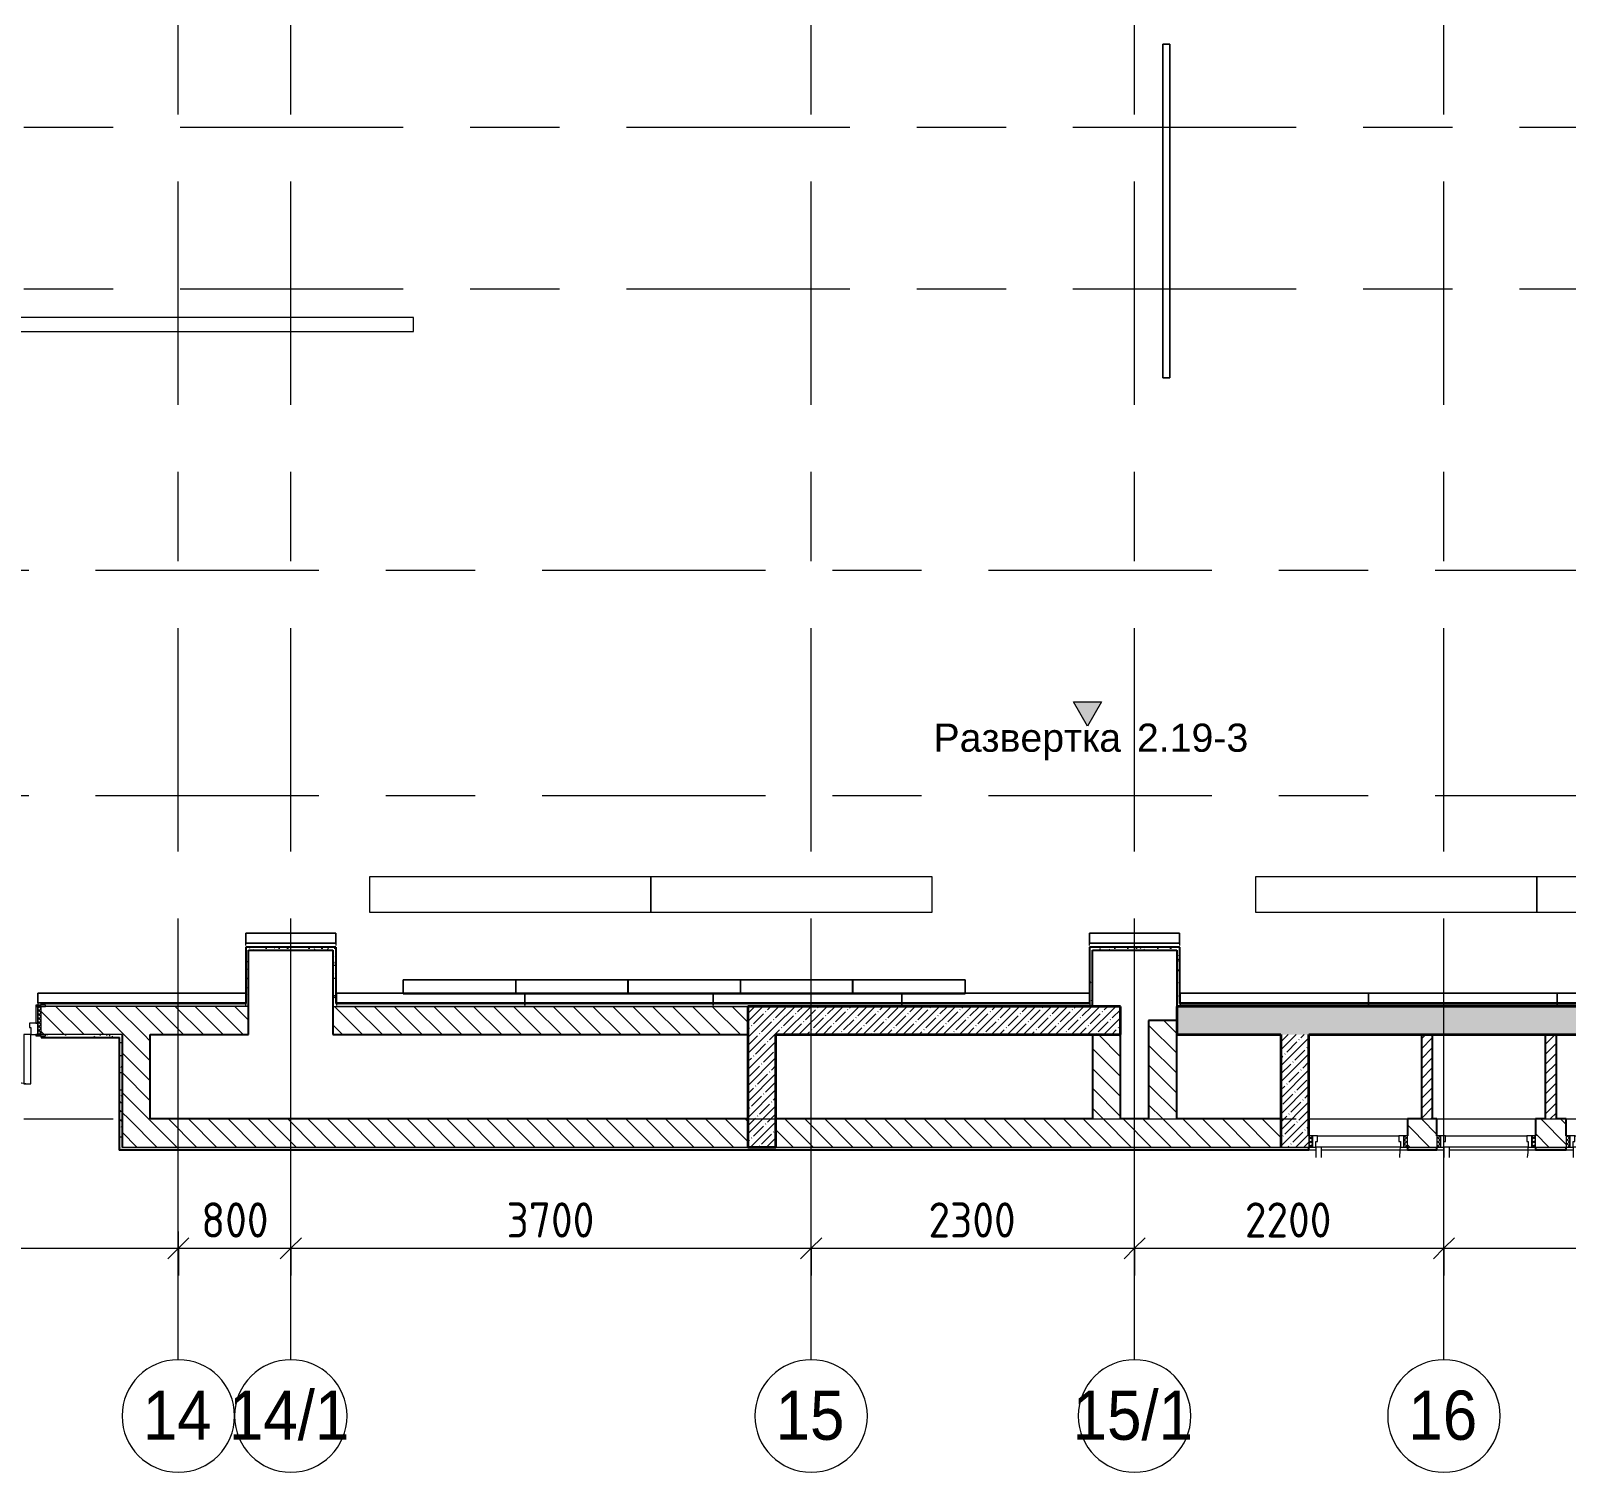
# Model space of a CAD drawing. Header units: millimetres. Extents: x 855 to 80408, y -1987 to 27400.
# Drawn here: x 15972 to 26892, y 8589 to 18835 of the extents above; entities that cross this region are included whole.
import ezdxf

# ---------------------------------------------------------------- set-up
doc = ezdxf.new("R2010")
doc.units = ezdxf.units.MM
doc.linetypes.add('Осевая', pattern=[3175, 635, -476.25, 1587.5, -476.25])
for name, color, linetype, lineweight in [('A-ANNO-DIMS', 7, 'Continuous', 9), ('A-ANNO-DIMS-100', 7, 'Continuous', 9), ('A-DOOR', 7, 'Continuous', 9), ('A-DOOR-1', 7, 'Continuous', 13), ('A-DOOR-FRAM', 7, 'Continuous', 13), ('A-DOOR-FRAM-1', 7, 'Continuous', 9), ('A-WALL', 7, 'Continuous', 9), ('G-ANNO-SYMB', 7, 'Continuous', 9), ('I-WALL', 7, 'Continuous', 9), ('Оси', 7, 'Continuous', 9), ('Оси-1', 7, 'Continuous', 20), ('Оси-2', 7, 'Осевая', 9)]:
    doc.layers.add(name, color=color, linetype=linetype, lineweight=lineweight)
for name, color, linetype, lineweight, true_color in [('A-WALL-1', 7, 'Continuous', 25, 0x3c3c3c), ('A-WALL-2', 7, 'Continuous', 35, 0x3c3c3c), ('A-WALL-FNSH-2', 7, 'Continuous', 13, 0x3c3c3c), ('I-FURN-1', 7, 'Continuous', 9, 0xf0f0f0)]:
    doc.layers.add(name, color=color, linetype=linetype, lineweight=lineweight, true_color=true_color)
doc.styles.add('Arial', font='arial.ttf', dxfattribs={"width": 0.9, "height": 350})
doc.styles.add('Arial_1', font='arial.ttf', dxfattribs={"height": 200})
doc.styles.add('ISOCPEUR_1', font='isocpeur.ttf', dxfattribs={"width": 0.9, "height": 250})
doc.dimstyles.new('ISO-2_5_0_9К_БОЛЬШОЙ', dxfattribs={"dimscale": 304.8, "dimtxt": 248.995294, "dimasz": 0.492126, "dimexe": 0.393701, "dimexo": 0.984252, "dimgap": 0, "dimtad": 1, "dimdec": 0, "dimrnd": 10, "dimzin": 0, "dimdsep": 46, "dimtxsty": 'ISOCPEUR_1', "dimblk1": 'OBLIQUE', "dimblk2": 'OBLIQUE', "dimsah": 1, "dimcen": 0.09, "dimdle": 0.393701, "dimazin": 0, "dimtfac": 1, "dimtdec": 4, "dimtix": 1, "dimtmove": 0, "dimatfit": 3, "dimfxl": 1, "dimtvp": 1, "dimtolj": 1, "dimtzin": 0, "dimarcsym": 2})
pattern_1 = [(135, (-30638.25, 0), (-70.71068, -70.71068), [])]
pattern_2 = [(45, (-30638.255, 0), (-35.35534, 35.35534), [])]
pattern_3 = [(45, (-30638.255, 0), (-57.02463, 57.02463), []), (45, (-30581.23, 0), (-57.02463, 57.02463), [100.806, -20.161, 3.353, -16.808])]
pattern_4 = [(0, (-30638.255, 0), (121.92, 30.48), [10.058, -81.382, 10.058, -81.382, -487.68]), (0, (-30638.255, 0), (121.92, 30.48), [-182.88, 10.058, -172.822, 10.058, -81.382, -213.36]), (0, (-30638.255, 0), (121.92, 30.48), [-457.2, 10.058, -50.902, 10.058, -142.342]), (120, (-30592.535, 15.24), (-87.356454, 90.345817), [10.058, -81.382, 10.058, -81.382, -487.68]), (120, (-30592.535, 15.24), (-87.356454, 90.345817), [-182.88, 10.058, -172.822, 10.058, -81.382, -213.36]), (120, (-30592.535, 15.24), (-87.356454, 90.345817), [-457.2, 10.058, -50.902, 10.058, -142.342]), (240, (-30577.295, 76.2), (-34.563546, -120.825817), [10.058, -81.382, 10.058, -81.382, -487.68]), (240, (-30577.295, 76.2), (-34.563546, -120.825817), [-182.88, 10.058, -172.822, 10.058, -81.382, -213.36]), (240, (-30577.295, 76.2), (-34.563546, -120.825817), [-457.2, 10.058, -50.902, 10.058, -142.342])]

# ---------------------------------------------------------------- blocks, each defined once
blk = doc.blocks.new('110_Дверь_СКБ_2Ст - Д-6_л__ ДОО_Дв_1450x2100h_Дверь из раздевальной в коридор-V1-План разверток пом_ 2_19_1_ Этаж 2')
at = {"layer": 'A-DOOR'}
h = blk.add_hatch(dxfattribs=at)
h.set_pattern_fill('FP_4', color=256, style=0, pattern_type=2)
h.set_pattern_definition([(135, (1576.41, 164.685), (-14.14214, -14.14214), []), (225, (1576.41, 164.685), (14.14214, -14.14214), [])])
h.paths.add_polyline_path([(737.5, 100), (712.5, 100), (712.5, -100), (737.5, -100)])
at = {"layer": 'A-DOOR-FRAM-1'}
h = blk.add_hatch(dxfattribs=at)
h.set_pattern_fill('FP_5', color=256, style=0, pattern_type=2)
h.set_pattern_definition([(45, (-546.384, 164.685), (-14.1421, 14.1421), []), (135, (-546.384, 164.685), (-14.1421, -14.1421), [])])
h.paths.add_polyline_path([(-712.5, 100), (-712.5, -100), (-687.5, -100), (-687.5, 100)])
at = {"layer": 'A-DOOR'}
for centre, radius, start, end in [((662.5, 100), 950, 112.92259, 180), ((-637.5, 100), 350, 360, 90)]:
    blk.add_arc(centre, radius, start, end, dxfattribs=at)
at = {"layer": 'A-DOOR-1'}
for p, q in [((612.5, 974.6), (612.5, 100)), ((662.5, 100), (662.5, 974.6)), ((-637.5, 450), (-637.5, 100)), ((-587.5, 450), (-637.5, 450)), ((-587.5, 100), (-587.5, 450)), ((-637.5, 100), (-587.5, 100)), ((612.5, 100), (662.5, 100))]:
    blk.add_line(p, q, dxfattribs=at)
at = {"layer": 'A-DOOR-FRAM'}
for p, q in [((-672.5, 108), (-742.5, 108)), ((-742.5, 108), (-742.5, 100)), ((-742.5, 100), (-672.5, 100)), ((-687.5, 100), (-712.5, 100)), ((-712.5, 100), (-712.5, -100)), ((-637.5, 100), (-687.5, 100)), ((-687.5, 100), (-687.5, 20)), ((-687.5, -100), (-687.5, 100)), ((-687.5, 20), (-627.5, 20)), ((-672.5, 20), (-687.5, 20)), ((-687.5, 20), (-687.5, -100)), ((-672.5, 100), (-672.5, 108)), ((-672.5, -100), (-672.5, 20)), ((-637.5, 50), (-637.5, 100)), ((-627.5, 50), (-637.5, 50)), ((-627.5, 20), (-627.5, 50)), ((662.5, 50), (652.5, 50)), ((652.5, 50), (652.5, 20)), ((652.5, 20), (712.5, 20)), ((662.5, 100), (662.5, 50)), ((712.5, 100), (662.5, 100)), ((767.5, 108), (697.5, 108)), ((697.5, 108), (697.5, 100)), ((697.5, 100), (767.5, 100)), ((712.5, 20), (697.5, 20)), ((697.5, 20), (697.5, -100)), ((712.5, 20), (712.5, 100)), ((737.5, 100), (712.5, 100)), ((712.5, 100), (712.5, -100)), ((712.5, -100), (712.5, 20)), ((737.5, -100), (737.5, 100)), ((767.5, 100), (767.5, 108)), ((-672.5, -100), (-742.5, -100)), ((-742.5, -100), (-742.5, -108)), ((-742.5, -108), (-672.5, -108)), ((-712.5, -100), (-687.5, -100)), ((-687.5, -100), (-672.5, -100)), ((-672.5, -108), (-672.5, -100)), ((697.5, -100), (712.5, -100)), ((767.5, -100), (697.5, -100)), ((697.5, -100), (697.5, -108)), ((697.5, -108), (767.5, -108)), ((712.5, -100), (737.5, -100)), ((767.5, -108), (767.5, -100))]:
    blk.add_line(p, q, dxfattribs=at)
blk = doc.blocks.new('110_Дверь_СКБ_1Ст - д-18 700x2100h_Технический шкаф ЭОМ и СС-23257539-План разверток пом_ 2_19_1_ Этаж 2')
at = {"layer": 'A-DOOR'}
h = blk.add_hatch(dxfattribs=at)
h.set_pattern_fill('FP_11', color=256, style=0, pattern_type=2)
h.set_pattern_definition([(135, (1951.41, 164.685), (-14.14214, -14.14214), []), (225, (1951.41, 164.685), (14.14214, -14.14214), [])])
h.paths.add_polyline_path([(362.5, 100), (337.5, 100), (337.5, 20), (362.5, 20)])
at = {"layer": 'A-DOOR-FRAM-1'}
h = blk.add_hatch(dxfattribs=at)
h.set_pattern_fill('FP_12', color=256, style=0, pattern_type=2)
h.set_pattern_definition([(45, (-171.384, 164.685), (-14.1421, 14.1421), []), (135, (-171.384, 164.685), (-14.1421, -14.1421), [])])
h.paths.add_polyline_path([(-337.5, 100), (-337.5, 20), (-312.5, 20), (-312.5, 100)])
at = {"layer": 'A-DOOR'}
blk.add_arc((312.5, 100), 600, 172.84099, 180, dxfattribs=at)
at = {"layer": 'A-DOOR-1'}
for p, q in [((272.5, 174.6), (272.5, 100)), ((312.5, 100), (312.5, 174.6)), ((272.5, 100), (312.5, 100))]:
    blk.add_line(p, q, dxfattribs=at)
at = {"layer": 'A-DOOR-FRAM'}
for p, q in [((-312.5, 100), (-337.5, 100)), ((-337.5, 100), (-337.5, 20)), ((-337.5, 20), (-312.5, 20)), ((-287.5, 100), (-312.5, 100)), ((-312.5, 100), (-312.5, 20)), ((-312.5, 20), (-312.5, 100)), ((-312.5, 20), (-277.5, 20)), ((-287.5, 60), (-287.5, 100)), ((-277.5, 60), (-287.5, 60)), ((-277.5, 20), (-277.5, 60)), ((312.5, 60), (302.5, 60)), ((302.5, 60), (302.5, 20)), ((302.5, 20), (337.5, 20)), ((312.5, 100), (312.5, 60)), ((337.5, 100), (312.5, 100)), ((337.5, 20), (337.5, 100)), ((362.5, 100), (337.5, 100)), ((337.5, 100), (337.5, 20)), ((337.5, 20), (362.5, 20)), ((362.5, 20), (362.5, 100))]:
    blk.add_line(p, q, dxfattribs=at)
at = {"layer": 'A-DOOR-FRAM-1'}
for p, q in [((-287.5, 100), (272.5, 100)), ((302.5, 20), (-277.5, 20))]:
    blk.add_line(p, q, dxfattribs=at)
blk = doc.blocks.new('Стол базовый прямоугольный - 5_7-26328560-План разверток пом_ 2_19_1_ Этаж 2')
at = {"layer": 'I-FURN-1'}
for p, q in [((1000, 125), (-1000, 125)), ((-1000, 125), (-1000, -125)), ((1000, -125), (1000, 125)), ((-1000, -125), (1000, -125))]:
    blk.add_line(p, q, dxfattribs=at)
blk = doc.blocks.new('Стол базовый прямоугольный - 5_1-26427030-План разверток пом_ 2_19_1_ Этаж 2')
at = {"layer": 'I-FURN-1'}
for p, q in [((1500, 50), (-1500, 50)), ((-1500, 50), (-1500, -50)), ((1500, -50), (1500, 50)), ((-1500, -50), (1500, -50))]:
    blk.add_line(p, q, dxfattribs=at)
blk = doc.blocks.new('Мат в спортивном зале - Т4-V26-План разверток пом_ 2_19_1_ Этаж 2')
at = {"layer": 'I-FURN-1'}
for p, q in [((-459, 926), (-459, 907)), ((881, 909), (-459, 909)), ((-459, 909), (-459, 839)), ((-459, 844), (-459, 909)), ((-459, 909), (881, 909)), ((881, 907), (881, 926)), ((881, 839), (881, 909)), ((881, 909), (881, 839)), ((-459, 839), (-459, 844)), ((-459, 839), (881, 839)), ((405, 839), (-459, 839)), ((881, 839), (405, 839))]:
    blk.add_line(p, q, dxfattribs=at)
blk = doc.blocks.new('Мат в спортивном зале - Т4-V27-План разверток пом_ 2_19_1_ Этаж 2')
at = {"layer": 'I-FURN-1'}
for p, q in [((-459, 926), (-459, 907)), ((881, 909), (-459, 909)), ((-459, 909), (-459, 839)), ((-459, 844), (-459, 909)), ((-459, 909), (881, 909)), ((881, 907), (881, 926)), ((881, 839), (881, 909)), ((881, 909), (881, 844)), ((-459, 839), (-459, 844)), ((-459, 839), (881, 839)), ((145, 839), (-459, 839)), ((148, 839), (145, 839)), ((881, 839), (148, 839)), ((881, 844), (881, 839))]:
    blk.add_line(p, q, dxfattribs=at)
blk = doc.blocks.new('Мат в спортивном зале - Т4-V28-План разверток пом_ 2_19_1_ Этаж 2')
at = {"layer": 'I-FURN-1'}
for p, q in [((-459, 926), (-459, 907)), ((881, 909), (-459, 909)), ((-459, 909), (-459, 839)), ((-459, 844), (-459, 909)), ((-459, 909), (881, 909)), ((881, 907), (881, 926)), ((881, 839), (881, 909)), ((881, 909), (881, 844)), ((-459, 839), (-459, 844)), ((-459, 839), (881, 839)), ((-112, 839), (-459, 839)), ((-109, 839), (-112, 839)), ((881, 839), (-109, 839)), ((881, 844), (881, 839))]:
    blk.add_line(p, q, dxfattribs=at)
blk = doc.blocks.new('Мат в спортивном зале - Т4-V29-План разверток пом_ 2_19_1_ Этаж 2')
at = {"layer": 'I-FURN-1'}
for p, q in [((-459, 926), (-459, 907)), ((881, 909), (-459, 909)), ((-459, 909), (-459, 839)), ((-455, 909), (881, 909)), ((881, 907), (881, 926)), ((881, 839), (881, 909)), ((881, 909), (881, 844)), ((-459, 839), (881, 839)), ((431, 839), (-455, 839)), ((881, 839), (431, 839)), ((881, 844), (881, 839))]:
    blk.add_line(p, q, dxfattribs=at)
blk = doc.blocks.new('Мат в спортивном зале - Т4-V11-План разверток пом_ 2_19_1_ Этаж 2')
at = {"layer": 'I-FURN-1'}
for p, q in [((-459, 926), (-459, 907)), ((881, 909), (-459, 909)), ((-459, 909), (-459, 839)), ((-459, 839), (-459, 909)), ((-459, 909), (881, 909)), ((881, 907), (881, 926)), ((881, 839), (881, 909)), ((881, 909), (881, 839)), ((-459, 839), (881, 839)), ((881, 839), (-459, 839))]:
    blk.add_line(p, q, dxfattribs=at)
blk = doc.blocks.new('Мат в спортивном зале - Т4-V30-План разверток пом_ 2_19_1_ Этаж 2')
at = {"layer": 'I-FURN-1'}
for p, q in [((-459, 926), (-459, 907)), ((881, 909), (-459, 909)), ((-459, 909), (-459, 839)), ((-459, 839), (-459, 909)), ((-459, 909), (881, 909)), ((881, 907), (881, 926)), ((881, 839), (881, 909)), ((881, 909), (881, 839)), ((-459, 839), (881, 839)), ((645, 839), (-459, 839)), ((881, 839), (645, 839))]:
    blk.add_line(p, q, dxfattribs=at)
blk = doc.blocks.new('Мат в спортивном зале - Т8-31178830-План разверток пом_ 2_19_1_ Этаж 2')
at = {"layer": 'I-FURN-1'}
for p, q in [((881, -839), (241, -839)), ((241, -839), (241, -909)), ((241, -909), (241, -839)), ((241, -839), (881, -839)), ((881, -909), (881, -839)), ((881, -839), (881, -909)), ((241, -926), (241, -907)), ((241, -909), (881, -909)), ((881, -909), (241, -909)), ((881, -907), (881, -926))]:
    blk.add_line(p, q, dxfattribs=at)
blk = doc.blocks.new('Мат в спортивном зале - Т16-31179321-План разверток пом_ 2_19_1_ Этаж 2')
at = {"layer": 'I-FURN-1'}
for p, q in [((-599, 926), (-599, 907)), ((881, 909), (-599, 909)), ((-599, 909), (-599, 839)), ((-598, 909), (881, 909)), ((881, 907), (881, 926)), ((881, 839), (881, 909)), ((881, 909), (881, 839)), ((-599, 839), (881, 839)), ((881, 839), (-598, 839))]:
    blk.add_line(p, q, dxfattribs=at)
blk = doc.blocks.new('Ось сетки - D8-29747960-План разверток пом_ 2_19_1_ Этаж 2')
at = {"layer": 'Оси-1'}
for start, end in [(360, 180), (180, 360)]:
    blk.add_arc((0, 0), 4, start, end, dxfattribs=at)
blk = doc.blocks.new('Фасад - Марка фасада_Указатель-25386507-План разверток пом_ 2_19_1_ Этаж 2')
at = {"layer": 'G-ANNO-SYMB'}
blk.add_hatch(color=256, dxfattribs=at).paths.add_polyline_path([(-1, 0), (0, 1.73), (1, 0), (0, 0)])
for p, q in [((0, 1.73), (-1, 0)), ((1, 0), (0, 1.73)), ((-1, 0), (0, 0)), ((0, 0), (1, 0))]:
    blk.add_line(p, q, dxfattribs=at)
blk = doc.blocks.new('DIMBLOCK8-План разверток пом_ 2_19_1_ Этаж 2')
at = {"layer": 'A-ANNO-DIMS-100'}
for p, q in [((12522, 9987), (12522, 10301)), ((17022, 9987), (17022, 10301)), ((12522, 10181), (17022, 10181)), ((12522, 10181), (12522, 9987)), ((17022, 10181), (17022, 9987))]:
    blk.add_line(p, q, dxfattribs=at)
at = {"layer": 'A-ANNO-DIMS-100', "lineweight": 20}
for p, q in [((12522, 10181), (12447, 10106)), ((12522, 10181), (12597, 10256)), ((17022, 10181), (16947, 10106)), ((17022, 10181), (17097, 10256))]:
    blk.add_line(p, q, dxfattribs=at)
at = {"layer": 'A-ANNO-DIMS-100', "color": 0, "insert": (14444, 10507), "char_height": 250, "width": 787.21, "attachment_point": 1, "line_spacing_factor": 1.149209, "style": 'ISOCPEUR_1'}
blk.add_mtext('4500', dxfattribs=at)
blk = doc.blocks.new('_Oblique')
at = {"color": 0, "linetype": 'ByBlock', "lineweight": -2}
blk.add_line((-0.5, -0.5), (0.5, 0.5), dxfattribs=at)
blk = doc.blocks.new('DIMBLOCK9-План разверток пом_ 2_19_1_ Этаж 2')
at = {"layer": 'A-ANNO-DIMS-100'}
for p, q in [((17022, 9987), (17022, 10301)), ((17822, 9987), (17822, 10301)), ((17022, 10181), (17822, 10181)), ((17022, 10181), (17022, 9987)), ((17822, 10181), (17822, 9987))]:
    blk.add_line(p, q, dxfattribs=at)
at = {"layer": 'A-ANNO-DIMS-100', "lineweight": 20}
for p, q in [((17022, 10181), (16947, 10106)), ((17022, 10181), (17097, 10256)), ((17822, 10181), (17747, 10106)), ((17822, 10181), (17897, 10256))]:
    blk.add_line(p, q, dxfattribs=at)
at = {"layer": 'A-ANNO-DIMS-100', "color": 0, "insert": (17185, 10507), "char_height": 250, "width": 568.86, "attachment_point": 1, "line_spacing_factor": 1.149209, "style": 'ISOCPEUR_1'}
blk.add_mtext('800', dxfattribs=at)
blk = doc.blocks.new('DIMBLOCK10-План разверток пом_ 2_19_1_ Этаж 2')
at = {"layer": 'A-ANNO-DIMS-100'}
for p, q in [((17822, 9987), (17822, 10301)), ((21522, 9987), (21522, 10301)), ((17822, 10181), (21522, 10181)), ((17822, 10181), (17822, 9987)), ((21522, 10181), (21522, 9987))]:
    blk.add_line(p, q, dxfattribs=at)
at = {"layer": 'A-ANNO-DIMS-100', "lineweight": 20}
for p, q in [((17822, 10181), (17747, 10106)), ((17822, 10181), (17897, 10256)), ((21522, 10181), (21447, 10106)), ((21522, 10181), (21597, 10256))]:
    blk.add_line(p, q, dxfattribs=at)
at = {"layer": 'A-ANNO-DIMS-100', "color": 0, "insert": (19356, 10507), "char_height": 250, "width": 758.48, "attachment_point": 1, "line_spacing_factor": 1.149209, "style": 'ISOCPEUR_1'}
blk.add_mtext('3700', dxfattribs=at)
blk = doc.blocks.new('DIMBLOCK11-План разверток пом_ 2_19_1_ Этаж 2')
at = {"layer": 'A-ANNO-DIMS-100'}
for p, q in [((21522, 9987), (21522, 10301)), ((23822, 9987), (23822, 10301)), ((21522, 10181), (23822, 10181)), ((21522, 10181), (21522, 9987)), ((23822, 10181), (23822, 9987))]:
    blk.add_line(p, q, dxfattribs=at)
at = {"layer": 'A-ANNO-DIMS-100', "lineweight": 20}
for p, q in [((21522, 10181), (21447, 10106)), ((21522, 10181), (21597, 10256)), ((23822, 10181), (23747, 10106)), ((23822, 10181), (23897, 10256))]:
    blk.add_line(p, q, dxfattribs=at)
at = {"layer": 'A-ANNO-DIMS-100', "color": 0, "insert": (22356, 10507), "char_height": 250, "width": 758.48, "attachment_point": 1, "line_spacing_factor": 1.149209, "style": 'ISOCPEUR_1'}
blk.add_mtext('2300', dxfattribs=at)
blk = doc.blocks.new('DIMBLOCK12-План разверток пом_ 2_19_1_ Этаж 2')
at = {"layer": 'A-ANNO-DIMS-100'}
for p, q in [((23822, 9987), (23822, 10301)), ((26022, 9987), (26022, 10301)), ((23822, 10181), (26022, 10181)), ((23822, 10181), (23822, 9987)), ((26022, 10181), (26022, 9987))]:
    blk.add_line(p, q, dxfattribs=at)
at = {"layer": 'A-ANNO-DIMS-100', "lineweight": 20}
for p, q in [((23822, 10181), (23747, 10106)), ((23822, 10181), (23897, 10256)), ((26022, 10181), (25947, 10106)), ((26022, 10181), (26097, 10256))]:
    blk.add_line(p, q, dxfattribs=at)
at = {"layer": 'A-ANNO-DIMS-100', "color": 0, "insert": (24606, 10507), "char_height": 250, "width": 758.48, "attachment_point": 1, "line_spacing_factor": 1.149209, "style": 'ISOCPEUR_1'}
blk.add_mtext('2200', dxfattribs=at)
blk = doc.blocks.new('DIMBLOCK13-План разверток пом_ 2_19_1_ Этаж 2')
at = {"layer": 'A-ANNO-DIMS-100'}
for p, q in [((26022, 9987), (26022, 10301)), ((29822, 9987), (29822, 10301)), ((26022, 10181), (29822, 10181)), ((26022, 10181), (26022, 9987)), ((29822, 10181), (29822, 9987))]:
    blk.add_line(p, q, dxfattribs=at)
at = {"layer": 'A-ANNO-DIMS-100', "lineweight": 20}
for p, q in [((26022, 10181), (25947, 10106)), ((26022, 10181), (26097, 10256)), ((29822, 10181), (29747, 10106)), ((29822, 10181), (29897, 10256))]:
    blk.add_line(p, q, dxfattribs=at)
at = {"layer": 'A-ANNO-DIMS-100', "color": 0, "insert": (27606, 10507), "char_height": 250, "width": 758.48, "attachment_point": 1, "line_spacing_factor": 1.149209, "style": 'ISOCPEUR_1'}
blk.add_mtext('3800', dxfattribs=at)

msp = doc.modelspace()

# ---------------------------------------------------------------- hatches: boundary and pattern name
at = {"layer": 'I-WALL'}
h = msp.add_hatch(dxfattribs=at)
h.set_pattern_fill('FP_13', color=256, style=0, pattern_type=2)
h.set_pattern_definition(pattern_4)
h.paths.add_polyline_path([(17501.7, 11920), (17521.7, 11920), (17521.7, 12320), (17501.7, 12320), (17501.7, 11924.1)])
h = msp.add_hatch(dxfattribs=at)
h.set_pattern_fill('FP_13', color=256, style=0, pattern_type=2)
h.set_pattern_definition(pattern_4)
h.paths.add_polyline_path([(18121.7, 12300), (18141.7, 12300), (18141.7, 12320), (17521.7, 12320), (17521.7, 12300), (17646.2, 12300)])
h = msp.add_hatch(dxfattribs=at)
h.set_pattern_fill('FP_13', color=256, style=0, pattern_type=2)
h.set_pattern_definition(pattern_4)
h.paths.add_polyline_path([(18141.7, 11900), (18141.7, 12300), (18121.7, 12300), (18121.7, 11900)])
h = msp.add_hatch(dxfattribs=at)
h.set_pattern_fill('FP_13', color=256, style=0, pattern_type=2)
h.set_pattern_definition(pattern_4)
h.paths.add_polyline_path([(23521.7, 11920), (23521.7, 12320), (23501.7, 12320), (23501.7, 11920), (23505.8, 11920)])
h = msp.add_hatch(dxfattribs=at)
h.set_pattern_fill('FP_13', color=256, style=0, pattern_type=2)
h.set_pattern_definition(pattern_4)
h.paths.add_polyline_path([(24121.7, 12300), (24141.7, 12300), (24141.7, 12320), (23521.7, 12320), (23521.7, 12300), (23829.7, 12300)])
h = msp.add_hatch(dxfattribs=at)
h.set_pattern_fill('FP_13', color=256, style=0, pattern_type=2)
h.set_pattern_definition(pattern_4)
h.paths.add_polyline_path([(24141.7, 11900), (24141.7, 12300), (24121.7, 12300), (24121.7, 11900)])
h = msp.add_hatch(dxfattribs=at)
h.set_pattern_fill('FP_13', color=256, style=0, pattern_type=2)
h.set_pattern_definition(pattern_4)
h.paths.add_polyline_path([(17521.7, 11900), (17521.7, 11920), (16047.5, 11920), (16047.5, 11908), (16077.5, 11908), (16077.5, 11900), (16100.3, 11900)])
h.paths.add_polyline_path([(14554.4, 11900), (14567.5, 11900), (14567.5, 11908), (14597.5, 11908), (14597.5, 11920), (12141.7, 11920), (12141.7, 11900), (13008.6, 11900)])
h = msp.add_hatch(dxfattribs=at)
h.set_pattern_fill('FP_13', color=256, style=0, pattern_type=2)
h.set_pattern_definition(pattern_4)
h.paths.add_polyline_path([(21071.7, 11900), (23521.7, 11900), (23521.7, 11920), (18141.7, 11920), (18141.7, 11900), (20737.9, 11900)])
h = msp.add_hatch(dxfattribs=at)
h.set_pattern_fill('FP_13', color=256, style=0, pattern_type=2)
h.set_pattern_definition(pattern_4)
h.paths.add_polyline_path([(26921.4, 11900), (29521.7, 11900), (29521.7, 11920), (24141.7, 11920), (24141.7, 11900), (25375.5, 11900)])
h = msp.add_hatch(dxfattribs=at)
h.set_pattern_fill('FP_1', color=256, style=0, pattern_type=2)
h.set_pattern_definition(pattern_1)
h.paths.add_polyline_path([(21071.7, 11700), (21071.7, 11900), (18121.7, 11900), (18121.7, 11700), (20737.9, 11700)])
h.paths.add_polyline_path([(17521.7, 11700), (17521.7, 11900), (16047.5, 11900), (16047.5, 11700), (16822.5, 11700)])
h.paths.add_polyline_path([(14554.4, 11700), (14597.5, 11700), (14597.5, 11900), (12121.7, 11900), (12121.7, 11700), (14122.5, 11700)])
h = msp.add_hatch(dxfattribs=at)
h.set_pattern_fill('FP_3', color=256, style=0, pattern_type=2)
h.set_pattern_definition(pattern_3)
h.paths.add_polyline_path([(21271.7, 10900), (21271.7, 11900), (21071.7, 11900), (21071.7, 10900)])
h = msp.add_hatch(dxfattribs=at)
h.set_pattern_fill('FP_3', color=256, style=0, pattern_type=2)
h.set_pattern_definition(pattern_3)
h.paths.add_polyline_path([(23721.7, 11700), (23721.7, 11900), (21271.7, 11900), (21271.7, 11700), (23521.7, 11700)])
h = msp.add_hatch(dxfattribs=at)
h.set_pattern_fill('FP_1', color=256, style=0, pattern_type=2)
h.set_pattern_definition(pattern_1)
h.paths.add_polyline_path([(24121.7, 11100), (24121.7, 11800), (23921.7, 11800), (23921.7, 11100)])
h = msp.add_hatch(dxfattribs=at)
h.set_pattern_fill('FP_3', color=256, style=0, pattern_type=2)
h.set_pattern_definition(pattern_3)
h.paths.add_polyline_path([(33821.7, 11700), (35521.7, 11700), (35521.7, 11900), (30121.7, 11900), (30121.7, 11700), (33741.7, 11700)])
h.paths.add_polyline_path([(28467.3, 11700), (29521.7, 11700), (29521.7, 11900), (24121.7, 11900), (24121.7, 11700), (27701, 11700)])
h = msp.add_hatch(dxfattribs=at)
h.set_pattern_fill('FP_13', color=256, style=0, pattern_type=2)
h.set_pattern_definition(pattern_4)
h.paths.add_polyline_path([(16601.5, 11680), (16602.5, 11680), (16602.5, 11700), (16077.5, 11698.9), (16077.5, 11692), (16047.5, 11692), (16047.5, 11680), (16100.3, 11680)])
h.paths.add_polyline_path([(14567.5, 11680), (14597.5, 11680), (14597.5, 11692), (14567.5, 11692), (14567.5, 11700), (14122.5, 11700), (14122.5, 11680), (14554.4, 11680)])
h = msp.add_hatch(dxfattribs=at)
h.set_pattern_fill('FP_13', color=256, style=0, pattern_type=2)
h.set_pattern_definition(pattern_4)
h.paths.add_polyline_path([(16622.5, 10900), (16622.5, 11700), (16602.5, 11700), (16602.5, 10900)])
h = msp.add_hatch(dxfattribs=at)
h.set_pattern_fill('FP_1', color=256, style=0, pattern_type=2)
h.set_pattern_definition(pattern_1)
h.paths.add_polyline_path([(16822.5, 11100), (16822.5, 11700), (16622.5, 11700), (16622.5, 11100)])
h = msp.add_hatch(dxfattribs=at)
h.set_pattern_fill('FP_1', color=256, style=0, pattern_type=2)
h.set_pattern_definition(pattern_1)
h.paths.add_polyline_path([(23721.7, 11100), (23721.7, 11700), (23521.7, 11700), (23521.7, 11100)])
h = msp.add_hatch(dxfattribs=at)
h.set_pattern_fill('FP_3', color=256, style=0, pattern_type=2)
h.set_pattern_definition(pattern_3)
h.paths.add_polyline_path([(25061.7, 10900), (25061.7, 11700), (24861.7, 11700), (24861.7, 10900)])
h = msp.add_hatch(dxfattribs=at)
h.set_pattern_fill('FP_10', color=256, style=0, pattern_type=2)
h.set_pattern_definition(pattern_2)
h.paths.add_polyline_path([(25941, 11100), (25941, 11700), (25861, 11700), (25861, 11100)])
h = msp.add_hatch(dxfattribs=at)
h.set_pattern_fill('FP_10', color=256, style=0, pattern_type=2)
h.set_pattern_definition(pattern_2)
h.paths.add_polyline_path([(26821, 11100), (26821, 11700), (26741, 11700), (26741, 11100)])
h = msp.add_hatch(dxfattribs=at)
h.set_pattern_fill('FP_1', color=256, style=0, pattern_type=2)
h.set_pattern_definition(pattern_1)
h.paths.add_polyline_path([(30013.2, 10900), (30521.7, 10900), (30521.7, 11100), (28701.7, 11100), (28701.7, 10900)])
h.paths.add_polyline_path([(25761.7, 10900), (25971.7, 10900), (25971.7, 11100), (25761.7, 11100), (25761.7, 10980)])
h.paths.add_polyline_path([(24861.7, 10900), (24861.7, 11100), (21271.7, 11100), (21271.7, 10900), (23829.7, 10900)])
h.paths.add_polyline_path([(26891.7, 10900), (26891.7, 11100), (26671.7, 11100), (26671.7, 10900)])
h.paths.add_polyline_path([(27591.7, 10900), (27801.7, 10900), (27801.7, 11100), (27591.7, 11100), (27591.7, 10980)])
h.paths.add_polyline_path([(20737.9, 10900), (21071.7, 10900), (21071.7, 11100), (16622.5, 11100), (16622.5, 10900), (17646.2, 10900)])
h = msp.add_hatch(dxfattribs=at)
h.set_pattern_fill('FP_13', color=256, style=0, pattern_type=2)
h.set_pattern_definition(pattern_4)
h.paths.add_polyline_path([(30721.7, 10880), (30721.7, 10900), (28501.7, 10900), (28501.7, 10880), (30013.2, 10880)])
h.paths.add_polyline_path([(27801.7, 10880), (27801.7, 10900), (27591.7, 10900), (27591.7, 10880)])
h.paths.add_polyline_path([(25061.7, 10880), (25061.7, 10900), (16602.5, 10900), (16602.5, 10880), (23829.7, 10880)])
h.paths.add_polyline_path([(25971.7, 10880), (25971.7, 10900), (25761.7, 10900), (25761.7, 10880)])
h.paths.add_polyline_path([(26891.7, 10880), (26891.7, 10900), (26671.7, 10900), (26671.7, 10880)])

# ---------------------------------------------------------------- linework, layer by layer
at = {"layer": 'A-WALL'}
for p, q in [((17521.7, 11900), (16077.5, 11900)), ((18121.7, 11900), (21071.7, 11900)), ((16622.5, 11700), (16077.5, 11700)), ((25861, 11100), (25941, 11100)), ((26741, 11100), (26821, 11100)), ((16601.5, 10880), (16602.5, 10880)), ((16622.5, 10900), (21071.7, 10900)), ((21271.7, 10900), (25061.7, 10900)), ((25761.7, 10900), (25971.7, 10900)), ((26671.7, 10900), (26891.7, 10900))]:
    msp.add_line(p, q, dxfattribs=at)
at = {"layer": 'A-WALL-1'}
for p, q in [((17501.7, 12320), (17501.7, 11920)), ((18141.7, 12320), (17501.7, 12320)), ((17521.7, 11700), (17521.7, 12300)), ((17521.7, 12300), (18121.7, 12300)), ((18121.7, 12300), (18121.7, 11700)), ((18141.7, 12320), (18141.7, 11920)), ((23501.7, 12320), (23501.7, 11920)), ((24141.7, 12320), (23501.7, 12320)), ((23521.7, 11900), (23521.7, 12300)), ((23521.7, 12300), (24121.7, 12300)), ((24121.7, 12300), (24121.7, 11900)), ((24141.7, 12320), (24141.7, 11920)), ((17501.7, 11920), (16047.5, 11920)), ((16047.5, 11920), (16047.5, 11908)), ((23501.7, 11920), (18141.7, 11920)), ((24141.7, 11920), (29501.7, 11920)), ((23921.7, 11800), (23921.7, 11100)), ((24121.7, 11800), (23921.7, 11800)), ((16047.5, 11692), (16047.5, 11680)), ((16622.5, 11700), (16622.5, 10900)), ((16822.5, 11700), (17521.7, 11700)), ((16822.5, 11100), (16822.5, 11700)), ((18121.7, 11700), (21071.7, 11700)), ((23521.7, 11700), (23521.7, 11100)), ((23721.7, 11100), (23721.7, 11700)), ((24121.7, 11100), (24121.7, 11700)), ((25861, 11700), (25861, 11100)), ((25941, 11100), (25941, 11700)), ((26741, 11700), (26741, 11100)), ((26821, 11100), (26821, 11700)), ((16047.5, 11680), (16602.5, 11680)), ((16602.5, 10880), (16602.5, 11680)), ((21071.7, 11100), (16822.5, 11100)), ((23521.7, 11100), (21271.7, 11100)), ((23921.7, 11100), (23721.7, 11100)), ((24861.7, 11100), (24121.7, 11100)), ((25861, 11100), (25761.7, 11100)), ((25761.7, 11100), (25761.7, 10980)), ((25971.7, 11100), (25941, 11100)), ((25971.7, 10980), (25971.7, 11100)), ((26741, 11100), (26671.7, 11100)), ((26671.7, 11100), (26671.7, 10980)), ((26891.7, 11100), (26821, 11100)), ((26891.7, 10980), (26891.7, 11100)), ((16602.5, 10880), (25061.7, 10880)), ((25061.7, 10880), (25061.7, 10900)), ((25761.7, 10900), (25761.7, 10880)), ((25761.7, 10880), (25971.7, 10880)), ((25971.7, 10880), (25971.7, 10900)), ((26671.7, 10900), (26671.7, 10880)), ((26671.7, 10880), (26891.7, 10880)), ((26891.7, 10880), (26891.7, 10900))]:
    msp.add_line(p, q, dxfattribs=at)
at = {"layer": 'A-WALL-2'}
for p, q in [((21071.7, 11900), (21071.7, 10900)), ((23721.7, 11900), (21071.7, 11900)), ((23721.7, 11700), (23721.7, 11900)), ((29521.7, 11900), (24121.7, 11900)), ((24121.7, 11900), (24121.7, 11700)), ((21271.7, 10900), (21271.7, 11700)), ((21271.7, 11700), (23721.7, 11700)), ((24121.7, 11700), (24861.7, 11700)), ((24861.7, 11700), (24861.7, 10900)), ((25061.7, 10980), (25061.7, 11700)), ((25061.7, 11700), (28501.7, 11700)), ((21071.7, 10900), (21271.7, 10900))]:
    msp.add_line(p, q, dxfattribs=at)
at = {"layer": 'A-WALL-FNSH-2'}
for p, q in [((18142.7, 12321), (17500.7, 12321)), ((17500.7, 12321), (17500.7, 11921)), ((18141.7, 12320), (18141.7, 12320)), ((18142.7, 11920), (18142.7, 12321)), ((24142.7, 12321), (23500.7, 12321)), ((23500.7, 12321), (23500.7, 11921)), ((24142.7, 11920), (24142.7, 12321)), ((17500.7, 11921), (16047.5, 11921)), ((16047.5, 11921), (16047.5, 11920)), ((23500.7, 11921), (18141.7, 11921)), ((29500.7, 11921), (24141.7, 11921)), ((16047.5, 11680), (16047.5, 11679)), ((16047.5, 11679), (16601.5, 11679)), ((16601.5, 10879), (16601.5, 11680)), ((16601.5, 10879), (25061.7, 10879)), ((25061.7, 10879), (25061.7, 10880)), ((25761.7, 10880), (25761.7, 10879)), ((25761.7, 10879), (25971.7, 10879)), ((25971.7, 10879), (25971.7, 10880)), ((26671.7, 10880), (26671.7, 10879)), ((26671.7, 10879), (26891.7, 10879)), ((26891.7, 10879), (26891.7, 10880))]:
    msp.add_line(p, q, dxfattribs=at)
at = {"layer": 'I-FURN-1'}
for p, q in [((24021.7, 18740), (24021.7, 16366.8)), ((24071.7, 18740), (24021.7, 18740)), ((24021.7, 18740), (24071.7, 18740)), ((24021.7, 16366.8), (24021.7, 18740)), ((24071.7, 16366.8), (24071.7, 18740)), ((24071.7, 18740), (24071.7, 16366.8)), ((24021.7, 16366.8), (24071.7, 16366.8)), ((24071.7, 16366.8), (24021.7, 16366.8)), ((19421.7, 12089), (18621.7, 12089)), ((18621.7, 12089), (18621.7, 11994.1)), ((18621.7, 11994.1), (18621.7, 12089)), ((18621.7, 12089), (19421.7, 12089)), ((20221.7, 12089), (19421.7, 12089)), ((19421.7, 12089), (19421.7, 11994.1)), ((19421.7, 11994.1), (19421.7, 12089)), ((19421.7, 12089), (20219.1, 12089)), ((19421.7, 11994.1), (19421.7, 12089)), ((19421.7, 12089), (19421.7, 11994.1)), ((20219.1, 12089), (20221.7, 12089)), ((21019.1, 12089), (20219.1, 12089)), ((20219.1, 12089), (20219.1, 11994.1)), ((20219.1, 11994.1), (20219.1, 12089)), ((20219.1, 12089), (20221.7, 12089)), ((20221.7, 11994.1), (20221.7, 12089)), ((20221.7, 12089), (20221.7, 11994.1)), ((20221.7, 12089), (21019.1, 12089)), ((21819.1, 12089), (21019.1, 12089)), ((21019.1, 12089), (21019.1, 11994.1)), ((21019.1, 11994.1), (21019.1, 12089)), ((21019.1, 12089), (21816.5, 12089)), ((21019.1, 11994.1), (21019.1, 12089)), ((21019.1, 12089), (21019.1, 11994.1)), ((21816.5, 12089), (21819.1, 12089)), ((22616.5, 12089), (21816.5, 12089)), ((21816.5, 12089), (21816.5, 11994.1)), ((21816.5, 11994.1), (21816.5, 12089)), ((21816.5, 12089), (21819.1, 12089)), ((21819.1, 11994.1), (21819.1, 12089)), ((21819.1, 12089), (21819.1, 11994.1)), ((21819.1, 12089), (22616.5, 12089)), ((22616.5, 11994.1), (22616.5, 12089)), ((22616.5, 12089), (22616.5, 11994.1)), ((18621.7, 11994.1), (18621.7, 11989)), ((18621.7, 11989), (18621.7, 11994.1)), ((18621.7, 11989), (19421.7, 11989)), ((19421.7, 11989), (18621.7, 11989)), ((19421.7, 11994.1), (19421.7, 11989)), ((19421.7, 11989), (19421.7, 11994.1)), ((19421.7, 11989), (19421.7, 11994.1)), ((19421.7, 11994.1), (19421.7, 11989)), ((19421.7, 11989), (20221.7, 11989)), ((20219.1, 11989), (19421.7, 11989)), ((20219.1, 11994.1), (20219.1, 11989)), ((20219.1, 11989), (20219.1, 11994.1)), ((20221.7, 11989), (20219.1, 11989)), ((20219.1, 11989), (21019.1, 11989)), ((20221.7, 11989), (20219.1, 11989)), ((20221.7, 11989), (20221.7, 11994.1)), ((20221.7, 11994.1), (20221.7, 11989)), ((21019.1, 11989), (20221.7, 11989)), ((21019.1, 11994.1), (21019.1, 11989)), ((21019.1, 11989), (21019.1, 11994.1)), ((21019.1, 11989), (21019.1, 11994.1)), ((21019.1, 11994.1), (21019.1, 11989)), ((21019.1, 11989), (21819.1, 11989)), ((21816.5, 11989), (21019.1, 11989)), ((21816.5, 11994.1), (21816.5, 11989)), ((21816.5, 11989), (21816.5, 11994.1)), ((21819.1, 11989), (21816.5, 11989)), ((21816.5, 11989), (22616.5, 11989)), ((21819.1, 11989), (21816.5, 11989)), ((21819.1, 11989), (21819.1, 11994.1)), ((21819.1, 11994.1), (21819.1, 11989)), ((22616.5, 11989), (21819.1, 11989)), ((22616.5, 11989), (22616.5, 11994.1)), ((22616.5, 11994.1), (22616.5, 11989))]:
    msp.add_line(p, q, dxfattribs=at)
at = {"layer": 'I-WALL'}
for p, q in [((25061.7, 11100), (25761.7, 11100)), ((25971.7, 11100), (26671.7, 11100)), ((25061.7, 10880), (25111.7, 10880)), ((25111.7, 10879), (25061.7, 10879)), ((25151.7, 10880), (25761.7, 10880)), ((25761.7, 10879), (25151.7, 10879)), ((25971.7, 10880), (26021.7, 10880)), ((26021.7, 10879), (25971.7, 10879)), ((26061.7, 10880), (26671.7, 10880)), ((26671.7, 10879), (26061.7, 10879)), ((26941.7, 10879), (26891.7, 10879))]:
    msp.add_line(p, q, dxfattribs=at)
at = {"layer": 'Оси'}
for p, q in [((17021.7, 9388.7), (17021.7, 11888.7)), ((17821.7, 9388.7), (17821.7, 11888.7)), ((21521.7, 9388.7), (21521.7, 11888.7)), ((23821.7, 9388.7), (23821.7, 11888.7)), ((26021.7, 9388.7), (26021.7, 11888.7))]:
    msp.add_line(p, q, dxfattribs=at)
at = {"layer": 'Оси-2'}
for p, q in [((17021.7, 11888.7), (17021.7, 24898.1)), ((17821.7, 11888.7), (17821.7, 24898.1)), ((21521.7, 11888.7), (21521.7, 24898.1)), ((23821.7, 11888.7), (23821.7, 24898.1)), ((26021.7, 11888.7), (26021.7, 24898.1)), ((12747.6, 18150), (33642.2, 18150)), ((12747.6, 17000), (33642.2, 17000)), ((12147.6, 15000), (33042.2, 15000)), ((12147.6, 13400), (33042.2, 13400)), ((12747.6, 11100), (33642.2, 11100))]:
    msp.add_line(p, q, dxfattribs=at)

# ---------------------------------------------------------------- block references
at = {"layer": 'A-DOOR', "rotation": 180}
for name, p in [('110_Дверь_СКБ_2Ст - Д-6_л__ ДОО_Дв_1450x2100h_Дверь из раздевальной в коридор-V1-План разверток пом_ 2_19_1_ Этаж 2', (15335, 11800)), ('110_Дверь_СКБ_1Ст - д-18 700x2100h_Технический шкаф ЭОМ и СС-23257539-План разверток пом_ 2_19_1_ Этаж 2', (25424.2, 11000)), ('110_Дверь_СКБ_1Ст - д-18 700x2100h_Технический шкаф ЭОМ и СС-23257539-План разверток пом_ 2_19_1_ Этаж 2', (26334.2, 11000)), ('110_Дверь_СКБ_1Ст - д-18 700x2100h_Технический шкаф ЭОМ и СС-23257539-План разверток пом_ 2_19_1_ Этаж 2', (27254.2, 11000))]:
    msp.add_blockref(name, p, dxfattribs=at)
at = {"layer": 'G-ANNO-SYMB', "extrusion": (0, 0, -1), "xscale": 99.99999999999993, "yscale": 99.99999999999993, "zscale": 99.99999999999993, "rotation": 180}
msp.add_blockref('Фасад - Марка фасада_Указатель-25386507-План разверток пом_ 2_19_1_ Этаж 2', (-23486.5, 14065.8), dxfattribs=at)
at = {"layer": 'I-FURN-1', "rotation": 180}
for name, p in [('Стол базовый прямоугольный - 5_1-26427030-План разверток пом_ 2_19_1_ Этаж 2', (17193.3, 16746.1)), ('Стол базовый прямоугольный - 5_7-26328560-План разверток пом_ 2_19_1_ Этаж 2', (19381.7, 12695)), ('Стол базовый прямоугольный - 5_7-26328560-План разверток пом_ 2_19_1_ Этаж 2', (21381.7, 12695)), ('Стол базовый прямоугольный - 5_7-26328560-План разверток пом_ 2_19_1_ Этаж 2', (25681.7, 12695)), ('Стол базовый прямоугольный - 5_7-26328560-План разверток пом_ 2_19_1_ Этаж 2', (27681.7, 12695)), ('Мат в спортивном зале - Т16-31179321-План разверток пом_ 2_19_1_ Этаж 2', (16903.7, 12833.4)), ('Мат в спортивном зале - Т4-V26-План разверток пом_ 2_19_1_ Этаж 2', (19027.1, 12833.4)), ('Мат в спортивном зале - Т4-V27-План разверток пом_ 2_19_1_ Этаж 2', (20367.1, 12833.4)), ('Мат в спортивном зале - Т4-V28-План разверток пом_ 2_19_1_ Этаж 2', (21707.1, 12833.4)), ('Мат в спортивном зале - Т4-V29-План разверток пом_ 2_19_1_ Этаж 2', (23047.1, 12833.4)), ('Мат в спортивном зале - Т4-V11-План разверток пом_ 2_19_1_ Этаж 2', (25027.1, 12833.4)), ('Мат в спортивном зале - Т4-V11-План разверток пом_ 2_19_1_ Этаж 2', (26367.1, 12833.4)), ('Мат в спортивном зале - Т4-V30-План разверток пом_ 2_19_1_ Этаж 2', (27707.1, 12833.4))]:
    msp.add_blockref(name, p, dxfattribs=at)
at = {"layer": 'I-FURN-1'}
for p in [(17261.3, 13258.9), (23261.3, 13258.9)]:
    msp.add_blockref('Мат в спортивном зале - Т8-31178830-План разверток пом_ 2_19_1_ Этаж 2', p, dxfattribs=at)
at = {"layer": 'Оси-1', "xscale": 99.99999999999993, "yscale": 99.99999999999993, "zscale": 99.99999999999993}
for p in [(17021.7, 8988.7), (17821.7, 8988.7), (21521.7, 8988.7), (23821.7, 8988.7), (26021.7, 8988.7)]:
    msp.add_blockref('Ось сетки - D8-29747960-План разверток пом_ 2_19_1_ Этаж 2', p, dxfattribs=at)

# ---------------------------------------------------------------- texts
at = {"layer": 'G-ANNO-SYMB', "char_height": 200, "attachment_point": 1, "style": 'Arial_1'}
for s, insert, width in [('Развертка', (22391.7, 13910), 1659.493), (' 2.19-3', (23760.9, 13910), 1074.261)]:
    msp.add_mtext(s, dxfattribs=dict(at, insert=insert, width=width))
at = {"layer": 'Оси', "char_height": 350, "attachment_point": 1, "style": 'Arial'}
for s, insert, width in [('14/1', (17381.5, 9169.3), 1060.633), ('15/1', (23381.5, 9169.3), 1060.633), ('16', (25769.1, 9169.3), 606.076), ('14', (16769.1, 9169.3), 606.076), ('15', (21269.1, 9169.3), 606.076)]:
    msp.add_mtext(s, dxfattribs=dict(at, insert=insert, width=width))

# ---------------------------------------------------------------- dimensions: what is measured, and where the dimension line sits
at = {"layer": 'A-ANNO-DIMS'}
for base, p1, p2, override, picture, middle in [((17021.7, 10180.8), (12521.7, 10286.9), (17021.7, 10286.9), {"dimpost": '<>', "dimfxl": 4500}, 'DIMBLOCK8-План разверток пом_ 2_19_1_ Этаж 2', (14771.7, 10305.8)), ((17821.7, 10180.8), (17021.7, 10286.9), (17821.7, 10286.9), {"dimpost": '<>', "dimfxl": 800}, 'DIMBLOCK9-План разверток пом_ 2_19_1_ Этаж 2', (17421.7, 10305.8)), ((21521.7, 10180.8), (17821.7, 10286.9), (21521.7, 10286.9), {"dimpost": '<>', "dimfxl": 3700}, 'DIMBLOCK10-План разверток пом_ 2_19_1_ Этаж 2', (19671.7, 10305.8)), ((23821.7, 10180.8), (21521.7, 10286.9), (23821.7, 10286.9), {"dimpost": '<>', "dimfxl": 2300}, 'DIMBLOCK11-План разверток пом_ 2_19_1_ Этаж 2', (22671.7, 10305.8)), ((26021.7, 10180.8), (23821.7, 10286.9), (26021.7, 10286.9), {"dimpost": '<>', "dimfxl": 2200}, 'DIMBLOCK12-План разверток пом_ 2_19_1_ Этаж 2', (24921.7, 10305.8)), ((29821.7, 10180.8), (26021.7, 10286.9), (29821.7, 10286.9), {"dimpost": '<>', "dimfxl": 3800}, 'DIMBLOCK13-План разверток пом_ 2_19_1_ Этаж 2', (27921.7, 10305.8))]:
    dim = msp.add_linear_dim(base=base, p1=p1, p2=p2, dimstyle='ISO-2_5_0_9К_БОЛЬШОЙ', override=override, dxfattribs=at)
    dim.commit()
    dim.dimension.update_dxf_attribs({"geometry": picture, "text_midpoint": middle})

doc.saveas('drawing.dxf')
